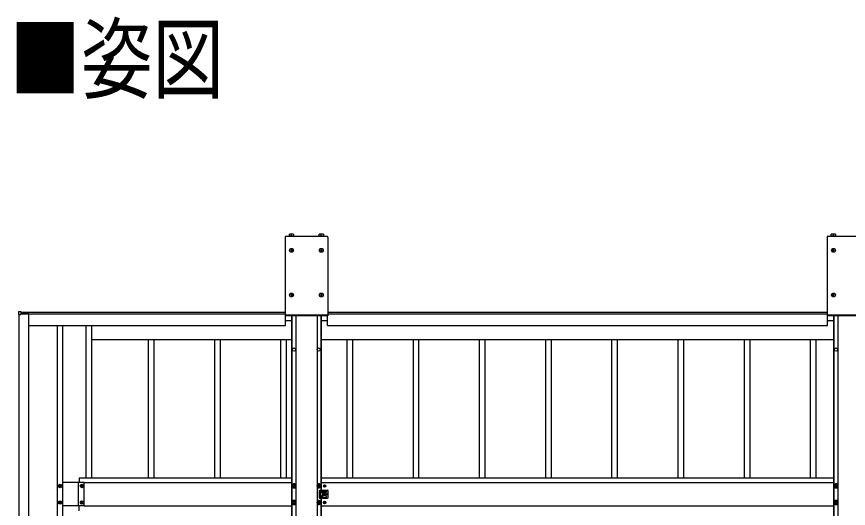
# Model space of a CAD drawing. Units: millimetres, scale not verified. Extents: x -16820 to 16820, y -11880 to 11880.
# Drawn here: x -13367 to -10855, y 2130 to 3616 of the extents above; entities that cross this region are included whole.
import ezdxf
from ezdxf.enums import TextEntityAlignment as Align

# ---------------------------------------------------------------- set-up
doc = ezdxf.new("R2010")
doc.units = ezdxf.units.MM
doc.header["$LTSCALE"] = 50
for name, color, linetype in [('0-2_USER1', 3, 'Continuous'), ('0-4_YKK_13', 4, 'Continuous'), ('0-5_YKK_A1', 4, 'Continuous')]:
    doc.layers.add(name, color=color, linetype=linetype)
doc.styles.add('ＭＳ ゴシック', font='')
doc.styles.get('ＭＳ ゴシック').set_extended_font_data('MS Gothic')

msp = doc.modelspace()

# ---------------------------------------------------------------- linework, layer by layer
at = {"layer": '0-4_YKK_13'}
for p, q in [((-12556.42, 2950), (-12556.42, 2712)), ((-12429.42, 2952), (-12554.42, 2952)), ((-12529.87, 2953.2), (-12543.97, 2953.2)), ((-12543.97, 2953.2), (-12543.97, 2952)), ((-12530.42, 2958.7), (-12543.42, 2958.7)), ((-12543.42, 2953.2), (-12543.42, 2958.7)), ((-12536.92, 2953.2), (-12536.92, 2958.14)), ((-12530.42, 2958.7), (-12530.42, 2953.2)), ((-12529.87, 2952), (-12529.87, 2953.2)), ((-12439.87, 2953.2), (-12453.97, 2953.2)), ((-12453.97, 2953.2), (-12453.97, 2952)), ((-12440.42, 2958.7), (-12453.42, 2958.7)), ((-12453.42, 2953.2), (-12453.42, 2958.7)), ((-12446.92, 2953.2), (-12446.92, 2958.14)), ((-12440.42, 2958.7), (-12440.42, 2953.2)), ((-12439.87, 2952), (-12439.87, 2953.2)), ((-12427.42, 2950), (-12427.42, 2712)), ((-10919.42, 2950), (-10919.42, 2712)), ((-10792.42, 2952), (-10917.42, 2952)), ((-10892.87, 2953.2), (-10906.97, 2953.2)), ((-10906.97, 2953.2), (-10906.97, 2952)), ((-10893.42, 2958.7), (-10906.42, 2958.7)), ((-10906.42, 2953.2), (-10906.42, 2958.7)), ((-10899.92, 2953.2), (-10899.92, 2958.14)), ((-10893.42, 2958.7), (-10893.42, 2953.2)), ((-10892.87, 2952), (-10892.87, 2953.2)), ((-12537.42, 2908.5), (-12537.42, 2907.5)), ((-12447.42, 2908.5), (-12447.42, 2907.5)), ((-10900.42, 2908.5), (-10900.42, 2907.5)), ((-12537.42, 2773.5), (-12537.42, 2772.5)), ((-12447.42, 2773.5), (-12447.42, 2772.5)), ((-10900.42, 2773.5), (-10900.42, 2772.5)), ((-13353.42, 2724.76), (-13360.95, 2724.3)), ((-13360.95, 2716.56), (-13355.24, 2716.56)), ((-13355.24, 2716.56), (-13354.92, 2716.56)), ((-13354.92, 2716.56), (-13354.92, 2717.76)), ((-13353.42, 2724.26), (-13353.42, 2724.76)), ((-13353.42, 2718.36), (-13353.42, 2724.26)), ((-12427.42, 2714.5), (-12556.42, 2714.5)), ((-10790.42, 2714.5), (-10919.42, 2714.5)), ((-12427.42, 2712), (-12556.42, 2712)), ((-10790.42, 2712), (-10919.42, 2712)), ((-13236.4, 2199.69), (-13236.4, 2200.65)), ((-13170.4, 2199.69), (-13170.4, 2200.65)), ((-12531.2, 2199.01), (-12531.92, 2199.01)), ((-12526.64, 2197.49), (-12525.92, 2197.49)), ((-12457.2, 2199.01), (-12457.92, 2199.01)), ((-12452.64, 2197.49), (-12451.92, 2197.49)), ((-12436.51, 2199.48), (-12436.51, 2200.3)), ((-10894.2, 2199.01), (-10894.92, 2199.01)), ((-10889.64, 2197.49), (-10888.92, 2197.49)), ((-12451.92, 2185.25), (-12438.88, 2185.25)), ((-12451.92, 2161.25), (-12451.92, 2185.25)), ((-12451.92, 2161.25), (-12438.88, 2161.25)), ((-12450.42, 2185.25), (-12450.42, 2161.25)), ((-12446.92, 2180.75), (-12446.92, 2179.75)), ((-12446.92, 2165.75), (-12446.92, 2166.75)), ((-12444.92, 2182.75), (-12432.92, 2182.75)), ((-12432.92, 2177.75), (-12444.92, 2177.75)), ((-12432.92, 2168.75), (-12444.92, 2168.75)), ((-12444.92, 2163.75), (-12432.92, 2163.75)), ((-12443.42, 2182.75), (-12443.42, 2185.25)), ((-12443.42, 2168.75), (-12443.42, 2177.75)), ((-12443.42, 2161.25), (-12443.42, 2163.75)), ((-12442.42, 2181.75), (-12442.42, 2178.75)), ((-12442.42, 2164.75), (-12442.42, 2167.75)), ((-12437.96, 2185.25), (-12427.92, 2185.25)), ((-12437.96, 2161.25), (-12427.92, 2161.25)), ((-12436.51, 2174.48), (-12436.51, 2175.3)), ((-12430.92, 2180.75), (-12430.92, 2179.75)), ((-12430.92, 2165.75), (-12430.92, 2166.75)), ((-12425.92, 2163.25), (-12425.92, 2183.25)), ((-13236.4, 2149.69), (-13236.4, 2150.65)), ((-13170.4, 2149.69), (-13170.4, 2150.65)), ((-12531.2, 2149.01), (-12531.92, 2149.01)), ((-12526.64, 2147.49), (-12525.92, 2147.49)), ((-12457.2, 2149.01), (-12457.92, 2149.01)), ((-12452.64, 2147.49), (-12451.92, 2147.49)), ((-12436.51, 2149.48), (-12436.51, 2150.3)), ((-10894.2, 2149.01), (-10894.92, 2149.01)), ((-10889.64, 2147.49), (-10888.92, 2147.49))]:
    msp.add_line(p, q, dxfattribs=at)
for points in [[(-12538.42, 2910.5), (-12539.42, 2910.5), (-12539.42, 2909.5), (-12538.42, 2909.5)], [(-12536.42, 2911.5), (-12536.42, 2912.5), (-12537.42, 2912.5), (-12537.42, 2911.5)], [(-12537.42, 2907.5), (-12536.42, 2907.5), (-12536.42, 2908.5)], [(-12535.42, 2909.5), (-12534.42, 2909.5), (-12534.42, 2910.5), (-12535.42, 2910.5)], [(-12448.42, 2910.5), (-12449.42, 2910.5), (-12449.42, 2909.5), (-12448.42, 2909.5)], [(-12446.42, 2911.5), (-12446.42, 2912.5), (-12447.42, 2912.5), (-12447.42, 2911.5)], [(-12447.42, 2907.5), (-12446.42, 2907.5), (-12446.42, 2908.5)], [(-12445.42, 2909.5), (-12444.42, 2909.5), (-12444.42, 2910.5), (-12445.42, 2910.5)], [(-10901.42, 2910.5), (-10902.42, 2910.5), (-10902.42, 2909.5), (-10901.42, 2909.5)], [(-10899.42, 2911.5), (-10899.42, 2912.5), (-10900.42, 2912.5), (-10900.42, 2911.5)], [(-10900.42, 2907.5), (-10899.42, 2907.5), (-10899.42, 2908.5)], [(-10898.42, 2909.5), (-10897.42, 2909.5), (-10897.42, 2910.5), (-10898.42, 2910.5)], [(-12538.42, 2775.5), (-12539.42, 2775.5), (-12539.42, 2774.5), (-12538.42, 2774.5)], [(-12536.42, 2776.5), (-12536.42, 2777.5), (-12537.42, 2777.5), (-12537.42, 2776.5)], [(-12537.42, 2772.5), (-12536.42, 2772.5), (-12536.42, 2773.5)], [(-12535.42, 2774.5), (-12534.42, 2774.5), (-12534.42, 2775.5), (-12535.42, 2775.5)], [(-12448.42, 2775.5), (-12449.42, 2775.5), (-12449.42, 2774.5), (-12448.42, 2774.5)], [(-12446.42, 2776.5), (-12446.42, 2777.5), (-12447.42, 2777.5), (-12447.42, 2776.5)], [(-12447.42, 2772.5), (-12446.42, 2772.5), (-12446.42, 2773.5)], [(-12445.42, 2774.5), (-12444.42, 2774.5), (-12444.42, 2775.5), (-12445.42, 2775.5)], [(-10901.42, 2775.5), (-10902.42, 2775.5), (-10902.42, 2774.5), (-10901.42, 2774.5)], [(-10899.42, 2776.5), (-10899.42, 2777.5), (-10900.42, 2777.5), (-10900.42, 2776.5)], [(-10900.42, 2772.5), (-10899.42, 2772.5), (-10899.42, 2773.5)], [(-10898.42, 2774.5), (-10897.42, 2774.5), (-10897.42, 2775.5), (-10898.42, 2775.5)], [(-13361.42, 2723.8), (-13361.42, 2716.56), (-13360.95, 2716.56)], [(-13354.62, 2718.06), (-13353.42, 2718.06), (-13353.42, 2718.36)], [(-13237.36, 2197.77), (-13238.32, 2197.77), (-13238.32, 2198.73), (-13237.36, 2198.73)], [(-13236.4, 2200.65), (-13235.44, 2200.65), (-13235.44, 2199.69)], [(-13235.44, 2196.81), (-13235.44, 2195.85), (-13236.4, 2195.85), (-13236.4, 2196.81)], [(-13234.48, 2198.73), (-13233.52, 2198.73), (-13233.52, 2197.77), (-13234.48, 2197.77)], [(-13171.36, 2197.77), (-13172.32, 2197.77), (-13172.32, 2198.73), (-13171.36, 2198.73)], [(-13170.4, 2200.65), (-13169.44, 2200.65), (-13169.44, 2199.69)], [(-13169.44, 2196.81), (-13169.44, 2195.85), (-13170.4, 2195.85), (-13170.4, 2196.81)], [(-13168.48, 2198.73), (-13167.52, 2198.73), (-13167.52, 2197.77), (-13168.48, 2197.77)], [(-12531.92, 2199.01), (-12531.92, 2197.49), (-12531.2, 2197.49)], [(-12528.16, 2200.53), (-12528.16, 2201.25), (-12529.68, 2201.25), (-12529.68, 2200.53)], [(-12529.68, 2195.97), (-12529.68, 2195.25), (-12528.16, 2195.25), (-12528.16, 2195.97)], [(-12525.92, 2197.49), (-12525.92, 2199.01), (-12526.64, 2199.01)], [(-12457.92, 2199.01), (-12457.92, 2197.49), (-12457.2, 2197.49)], [(-12454.16, 2200.53), (-12454.16, 2201.25), (-12455.68, 2201.25), (-12455.68, 2200.53)], [(-12455.68, 2195.97), (-12455.68, 2195.25), (-12454.16, 2195.25), (-12454.16, 2195.97)], [(-12451.92, 2197.49), (-12451.92, 2199.01), (-12452.64, 2199.01)], [(-12438.15, 2198.66), (-12438.97, 2198.66), (-12438.97, 2197.84), (-12438.15, 2197.84)], [(-12436.51, 2200.3), (-12437.33, 2200.3), (-12437.33, 2199.48)], [(-12437.33, 2197.02), (-12437.33, 2196.2), (-12436.51, 2196.2), (-12436.51, 2197.02)], [(-12435.69, 2197.84), (-12434.87, 2197.84), (-12434.87, 2198.66), (-12435.69, 2198.66)], [(-10894.92, 2199.01), (-10894.92, 2197.49), (-10894.2, 2197.49)], [(-10891.16, 2200.53), (-10891.16, 2201.25), (-10892.68, 2201.25), (-10892.68, 2200.53)], [(-10892.68, 2195.97), (-10892.68, 2195.25), (-10891.16, 2195.25), (-10891.16, 2195.97)], [(-10888.92, 2197.49), (-10888.92, 2199.01), (-10889.64, 2199.01)], [(-12438.15, 2173.66), (-12438.97, 2173.66), (-12438.97, 2172.84), (-12438.15, 2172.84)], [(-12436.51, 2175.3), (-12437.33, 2175.3), (-12437.33, 2174.48)], [(-12437.33, 2172.02), (-12437.33, 2171.2), (-12436.51, 2171.2), (-12436.51, 2172.02)], [(-12435.69, 2172.84), (-12434.87, 2172.84), (-12434.87, 2173.66), (-12435.69, 2173.66)], [(-13237.36, 2147.77), (-13238.32, 2147.77), (-13238.32, 2148.73), (-13237.36, 2148.73)], [(-13236.4, 2150.65), (-13235.44, 2150.65), (-13235.44, 2149.69)], [(-13235.44, 2146.81), (-13235.44, 2145.85), (-13236.4, 2145.85), (-13236.4, 2146.81)], [(-13234.48, 2148.73), (-13233.52, 2148.73), (-13233.52, 2147.77), (-13234.48, 2147.77)], [(-13171.36, 2147.77), (-13172.32, 2147.77), (-13172.32, 2148.73), (-13171.36, 2148.73)], [(-13170.4, 2150.65), (-13169.44, 2150.65), (-13169.44, 2149.69)], [(-13169.44, 2146.81), (-13169.44, 2145.85), (-13170.4, 2145.85), (-13170.4, 2146.81)], [(-13168.48, 2148.73), (-13167.52, 2148.73), (-13167.52, 2147.77), (-13168.48, 2147.77)], [(-12531.92, 2149.01), (-12531.92, 2147.49), (-12531.2, 2147.49)], [(-12528.16, 2150.53), (-12528.16, 2151.25), (-12529.68, 2151.25), (-12529.68, 2150.53)], [(-12529.68, 2145.97), (-12529.68, 2145.25), (-12528.16, 2145.25), (-12528.16, 2145.97)], [(-12525.92, 2147.49), (-12525.92, 2149.01), (-12526.64, 2149.01)], [(-12457.92, 2149.01), (-12457.92, 2147.49), (-12457.2, 2147.49)], [(-12454.16, 2150.53), (-12454.16, 2151.25), (-12455.68, 2151.25), (-12455.68, 2150.53)], [(-12455.68, 2145.97), (-12455.68, 2145.25), (-12454.16, 2145.25), (-12454.16, 2145.97)], [(-12451.92, 2147.49), (-12451.92, 2149.01), (-12452.64, 2149.01)], [(-12438.15, 2148.66), (-12438.97, 2148.66), (-12438.97, 2147.84), (-12438.15, 2147.84)], [(-12436.51, 2150.3), (-12437.33, 2150.3), (-12437.33, 2149.48)], [(-12437.33, 2147.02), (-12437.33, 2146.2), (-12436.51, 2146.2), (-12436.51, 2147.02)], [(-12435.69, 2147.84), (-12434.87, 2147.84), (-12434.87, 2148.66), (-12435.69, 2148.66)], [(-10894.92, 2149.01), (-10894.92, 2147.49), (-10894.2, 2147.49)], [(-10891.16, 2150.53), (-10891.16, 2151.25), (-10892.68, 2151.25), (-10892.68, 2150.53)], [(-10892.68, 2145.97), (-10892.68, 2145.25), (-10891.16, 2145.25), (-10891.16, 2145.97)], [(-10888.92, 2147.49), (-10888.92, 2149.01), (-10889.64, 2149.01)]]:
    msp.add_lwpolyline(points, dxfattribs=at)
for points in [[(-12528.92, 2204.02), (-12533.92, 2201.14), (-12533.92, 2195.36), (-12528.92, 2192.48), (-12523.92, 2195.36), (-12523.92, 2201.14)], [(-12454.92, 2204.02), (-12459.92, 2201.14), (-12459.92, 2195.36), (-12454.92, 2192.48), (-12449.92, 2195.36), (-12449.92, 2201.14)], [(-10891.92, 2204.02), (-10896.92, 2201.14), (-10896.92, 2195.36), (-10891.92, 2192.48), (-10886.92, 2195.36), (-10886.92, 2201.14)], [(-12528.92, 2154.02), (-12533.92, 2151.14), (-12533.92, 2145.36), (-12528.92, 2142.48), (-12523.92, 2145.36), (-12523.92, 2151.14)], [(-12454.92, 2154.02), (-12459.92, 2151.14), (-12459.92, 2145.36), (-12454.92, 2142.48), (-12449.92, 2145.36), (-12449.92, 2151.14)], [(-10891.92, 2154.02), (-10896.92, 2151.14), (-10896.92, 2145.36), (-10891.92, 2142.48), (-10886.92, 2145.36), (-10886.92, 2151.14)]]:
    msp.add_lwpolyline(points, close=True, dxfattribs=at)
for centre, radius in [((-12536.92, 2910), 5.9), ((-12446.92, 2910), 5.9), ((-10899.92, 2910), 5.9), ((-12536.92, 2775), 5.9), ((-12446.92, 2775), 5.9), ((-10899.92, 2775), 5.9), ((-13235.92, 2198.25), 5.3), ((-13169.92, 2198.25), 5.3), ((-12528.92, 2198.25), 5), ((-12454.92, 2198.25), 5), ((-12436.92, 2198.25), 3.75), ((-10891.92, 2198.25), 5), ((-12436.92, 2173.25), 3.75), ((-12429.92, 2173.25), 1.65), ((-13235.92, 2148.25), 5.3), ((-13169.92, 2148.25), 5.3), ((-12528.92, 2148.25), 5), ((-12454.92, 2148.25), 5), ((-12436.92, 2148.25), 3.75), ((-10891.92, 2148.25), 5)]:
    msp.add_circle(centre, radius, dxfattribs=at)
for centre, radius, start, end in [((-12554.42, 2950), 2, 90, 180), ((-12540.17, 2949.04), 9.66, 70.34714, 109.65286), ((-12533.67, 2949.04), 9.66, 70.34714, 109.65286), ((-12450.17, 2949.04), 9.66, 70.34714, 109.65286), ((-12443.67, 2949.04), 9.66, 70.34714, 109.65286), ((-12429.42, 2950), 2, 0, 90), ((-10917.42, 2950), 2, 90, 180), ((-10903.17, 2949.04), 9.66, 70.34714, 109.65286), ((-10896.67, 2949.04), 9.66, 70.34714, 109.65286), ((-12538.42, 2911.5), 1, 270, 0), ((-12538.42, 2908.5), 1, 0, 90), ((-12535.42, 2911.5), 1, 180, 270), ((-12535.42, 2908.5), 1, 90, 180), ((-12448.42, 2911.5), 1, 270, 0), ((-12448.42, 2908.5), 1, 0, 90), ((-12445.42, 2911.5), 1, 180, 270), ((-12445.42, 2908.5), 1, 90, 180), ((-10901.42, 2911.5), 1, 270, 0), ((-10901.42, 2908.5), 1, 0, 90), ((-10898.42, 2911.5), 1, 180, 270), ((-10898.42, 2908.5), 1, 90, 180), ((-12538.42, 2776.5), 1, 270, 0), ((-12538.42, 2773.5), 1, 0, 90), ((-12535.42, 2776.5), 1, 180, 270), ((-12535.42, 2773.5), 1, 90, 180), ((-12448.42, 2776.5), 1, 270, 0), ((-12448.42, 2773.5), 1, 0, 90), ((-12445.42, 2776.5), 1, 180, 270), ((-12445.42, 2773.5), 1, 90, 180), ((-10901.42, 2776.5), 1, 270, 0), ((-10901.42, 2773.5), 1, 0, 90), ((-10898.42, 2776.5), 1, 180, 270), ((-10898.42, 2773.5), 1, 90, 180), ((-13360.92, 2723.8), 0.5, 93.5, 180), ((-13354.62, 2717.76), 0.3, 90, 180), ((-13237.36, 2199.69), 0.96, 270, 0), ((-13237.36, 2196.81), 0.96, 0, 90), ((-13234.48, 2199.69), 0.96, 180, 270), ((-13234.48, 2196.81), 0.96, 90, 180), ((-13171.36, 2199.69), 0.96, 270, 0), ((-13171.36, 2196.81), 0.96, 0, 90), ((-13168.48, 2199.69), 0.96, 180, 270), ((-13168.48, 2196.81), 0.96, 90, 180), ((-12528.92, 2198.25), 6.25, 36.8699, 323.1301), ((-12528.92, 2198.25), 5.58, 153.74848, 206.25152), ((-12528.92, 2198.25), 5.58, 93.74848, 146.25152), ((-12528.92, 2198.25), 5.58, 213.74848, 266.25152), ((-12531.2, 2200.53), 1.52, 270, 0), ((-12531.2, 2195.97), 1.52, 0, 90), ((-12528.92, 2198.25), 5.58, 33.74848, 86.25152), ((-12528.92, 2198.25), 5.58, 273.74848, 326.25152), ((-12526.64, 2200.53), 1.52, 180, 270), ((-12526.64, 2195.97), 1.52, 90, 180), ((-12454.92, 2198.25), 6.25, 216.8699, 143.1301), ((-12454.92, 2198.25), 5.58, 93.74848, 146.25152), ((-12454.92, 2198.25), 5.58, 213.74848, 266.25152), ((-12457.2, 2200.53), 1.52, 270, 0), ((-12457.2, 2195.97), 1.52, 0, 90), ((-12454.92, 2198.25), 5.58, 33.74848, 86.25152), ((-12454.92, 2198.25), 5.58, 273.74848, 326.25152), ((-12452.64, 2200.53), 1.52, 180, 270), ((-12452.64, 2195.97), 1.52, 90, 180), ((-12454.92, 2198.25), 5.58, 333.74848, 26.25152), ((-12438.15, 2199.48), 0.82, 270, 0), ((-12438.15, 2197.02), 0.82, 0, 90), ((-12435.69, 2199.48), 0.82, 180, 270), ((-12435.69, 2197.02), 0.82, 90, 180), ((-10891.92, 2198.25), 6.25, 36.8699, 323.1301), ((-10891.92, 2198.25), 5.58, 153.74848, 206.25152), ((-10891.92, 2198.25), 5.58, 93.74848, 146.25152), ((-10891.92, 2198.25), 5.58, 213.74848, 266.25152), ((-10894.2, 2200.53), 1.52, 270, 0), ((-10894.2, 2195.97), 1.52, 0, 90), ((-10891.92, 2198.25), 5.58, 33.74848, 86.25152), ((-10891.92, 2198.25), 5.58, 273.74848, 326.25152), ((-10889.64, 2200.53), 1.52, 180, 270), ((-10889.64, 2195.97), 1.52, 90, 180), ((-12444.92, 2180.75), 2, 90, 180), ((-12444.92, 2179.75), 2, 180, 270), ((-12444.92, 2166.75), 2, 90, 180), ((-12444.92, 2165.75), 2, 180, 270), ((-12443.42, 2181.75), 1, 0, 90), ((-12443.42, 2178.75), 1, 270, 0), ((-12443.42, 2167.75), 1, 0, 90), ((-12443.42, 2164.75), 1, 270, 0), ((-12438.42, 2185.45), 0.5, 203.57818, 336.42182), ((-12438.42, 2161.05), 0.5, 23.57818, 156.42182), ((-12438.15, 2174.48), 0.82, 270, 0), ((-12438.15, 2172.02), 0.82, 0, 90), ((-12435.69, 2174.48), 0.82, 180, 270), ((-12435.69, 2172.02), 0.82, 90, 180), ((-12432.92, 2180.75), 2, 0, 90), ((-12432.92, 2179.75), 2, 270, 0), ((-12432.92, 2166.75), 2, 0, 90), ((-12432.92, 2165.75), 2, 270, 0), ((-12427.92, 2183.25), 2, 0, 90), ((-12427.92, 2163.25), 2, 270, 0), ((-13237.36, 2149.69), 0.96, 270, 0), ((-13237.36, 2146.81), 0.96, 0, 90), ((-13234.48, 2149.69), 0.96, 180, 270), ((-13234.48, 2146.81), 0.96, 90, 180), ((-13171.36, 2149.69), 0.96, 270, 0), ((-13171.36, 2146.81), 0.96, 0, 90), ((-13168.48, 2149.69), 0.96, 180, 270), ((-13168.48, 2146.81), 0.96, 90, 180), ((-12528.92, 2148.25), 6.25, 36.8699, 323.1301), ((-12528.92, 2148.25), 5.58, 153.74848, 206.25152), ((-12528.92, 2148.25), 5.58, 93.74848, 146.25152), ((-12528.92, 2148.25), 5.58, 213.74848, 266.25152), ((-12531.2, 2150.53), 1.52, 270, 0), ((-12531.2, 2145.97), 1.52, 0, 90), ((-12528.92, 2148.25), 5.58, 33.74848, 86.25152), ((-12528.92, 2148.25), 5.58, 273.74848, 326.25152), ((-12526.64, 2150.53), 1.52, 180, 270), ((-12526.64, 2145.97), 1.52, 90, 180), ((-12454.92, 2148.25), 6.25, 216.8699, 143.1301), ((-12454.92, 2148.25), 5.58, 93.74848, 146.25152), ((-12454.92, 2148.25), 5.58, 213.74848, 266.25152), ((-12457.2, 2150.53), 1.52, 270, 0), ((-12457.2, 2145.97), 1.52, 0, 90), ((-12454.92, 2148.25), 5.58, 33.74848, 86.25152), ((-12454.92, 2148.25), 5.58, 273.74848, 326.25152), ((-12452.64, 2150.53), 1.52, 180, 270), ((-12452.64, 2145.97), 1.52, 90, 180), ((-12454.92, 2148.25), 5.58, 333.74848, 26.25152), ((-12438.15, 2149.48), 0.82, 270, 0), ((-12438.15, 2147.02), 0.82, 0, 90), ((-12435.69, 2149.48), 0.82, 180, 270), ((-12435.69, 2147.02), 0.82, 90, 180), ((-10891.92, 2148.25), 6.25, 36.8699, 323.1301), ((-10891.92, 2148.25), 5.58, 153.74848, 206.25152), ((-10891.92, 2148.25), 5.58, 93.74848, 146.25152), ((-10891.92, 2148.25), 5.58, 213.74848, 266.25152), ((-10894.2, 2150.53), 1.52, 270, 0), ((-10894.2, 2145.97), 1.52, 0, 90), ((-10891.92, 2148.25), 5.58, 33.74848, 86.25152), ((-10891.92, 2148.25), 5.58, 273.74848, 326.25152), ((-10889.64, 2150.53), 1.52, 180, 270), ((-10889.64, 2145.97), 1.52, 90, 180)]:
    msp.add_arc(centre, radius, start, end, dxfattribs=at)
at = {"layer": '0-5_YKK_A1'}
for p, q in [((-13359.92, -1878.31), (-13359.92, 2716.56)), ((-13329.92, 2717.75), (-13354.92, 2717.75)), ((-13354.42, 2717.75), (-13354.42, 2718.06)), ((-13353.42, 2723.25), (-12556.42, 2723.25)), ((-13353.42, 2718.25), (-12556.42, 2718.25)), ((-13351.42, 2718.23), (-12556.42, 2718.23)), ((-13351.42, 2718.23), (-13351.42, 2717.75)), ((-13329.92, -1879.5), (-13329.92, 2717.75)), ((-12427.42, 2723.25), (-10919.42, 2723.25)), ((-12427.42, 2718.25), (-10919.42, 2718.25)), ((-12427.42, 2718.23), (-10919.42, 2718.23)), ((-12555.42, 2683.25), (-12555.42, 2712)), ((-12555.42, 2698.26), (-12536.92, 2698.26)), ((-12536.92, 2712), (-12536.92, -1478.02)), ((-12535.72, 2712), (-12535.72, -1478.02)), ((-12523.92, 2712), (-12523.92, -252.89)), ((-12459.92, 2712), (-12459.92, -252.89)), ((-12448.12, 2712), (-12448.12, 2185.25)), ((-12446.92, 2712), (-12446.92, 2185.25)), ((-12446.92, 2698.26), (-12428.42, 2698.26)), ((-12428.42, 2683.25), (-12428.42, 2712)), ((-10918.42, 2683.25), (-10918.42, 2712)), ((-10918.42, 2698.26), (-10899.92, 2698.26)), ((-10899.92, 2712), (-10899.92, -1478.02)), ((-10898.72, 2712), (-10898.72, -1478.02)), ((-10886.92, 2712), (-10886.92, -252.89)), ((-13329.92, 2683.25), (-12555.42, 2683.25)), ((-13244.92, 2683.25), (-13244.92, -1845)), ((-13228.92, 2683.25), (-13228.92, -1845)), ((-13157.92, 2683.25), (-13157.92, 2223.25)), ((-13140.92, 2683.25), (-13140.92, 2223.25)), ((-12428.42, 2683.25), (-10918.42, 2683.25)), ((-13140.92, 2640.26), (-12968.92, 2640.26)), ((-12968.92, 2223.25), (-12968.92, 2640.26)), ((-12968.92, 2640.26), (-12768.92, 2640.26)), ((-12951.92, 2223.25), (-12951.92, 2640.26)), ((-12768.92, 2223.25), (-12768.92, 2640.26)), ((-12768.92, 2640.26), (-12568.92, 2640.26)), ((-12751.92, 2223.25), (-12751.92, 2640.26)), ((-12568.92, 2223.25), (-12568.92, 2640.26)), ((-12568.92, 2640.26), (-12536.92, 2640.26)), ((-12551.92, 2223.25), (-12551.92, 2640.26)), ((-12446.92, 2640.26), (-12368.92, 2640.26)), ((-12368.92, 2223.25), (-12368.92, 2640.26)), ((-12368.92, 2640.26), (-12168.92, 2640.26)), ((-12351.92, 2223.25), (-12351.92, 2640.26)), ((-12168.92, 2223.25), (-12168.92, 2640.26)), ((-12168.92, 2640.26), (-11968.92, 2640.26)), ((-12151.92, 2223.25), (-12151.92, 2640.26)), ((-11968.92, 2223.25), (-11968.92, 2640.26)), ((-11968.92, 2640.26), (-11768.92, 2640.26)), ((-11951.92, 2223.25), (-11951.92, 2640.26)), ((-11768.92, 2223.25), (-11768.92, 2640.26)), ((-11768.92, 2640.26), (-11568.92, 2640.26)), ((-11751.92, 2223.25), (-11751.92, 2640.26)), ((-11568.92, 2223.25), (-11568.92, 2640.26)), ((-11568.92, 2640.26), (-11368.92, 2640.26)), ((-11551.92, 2223.25), (-11551.92, 2640.26)), ((-11368.92, 2223.25), (-11368.92, 2640.26)), ((-11368.92, 2640.26), (-11168.92, 2640.26)), ((-11351.92, 2223.25), (-11351.92, 2640.26)), ((-11168.92, 2223.25), (-11168.92, 2640.26)), ((-11168.92, 2640.26), (-10968.92, 2640.26)), ((-11151.92, 2223.25), (-11151.92, 2640.26)), ((-10968.92, 2223.25), (-10968.92, 2640.26)), ((-10968.92, 2640.26), (-10899.92, 2640.26)), ((-10951.92, 2223.25), (-10951.92, 2640.26)), ((-13177.92, 2223.25), (-13177.92, 2208.75)), ((-13177.92, 2223.25), (-12536.92, 2223.25)), ((-12446.92, 2223.25), (-10899.92, 2223.25)), ((-13162.92, 2208.75), (-13228.92, 2208.75)), ((-13162.92, 2208.75), (-13228.92, 2208.75)), ((-13180.42, 2137.75), (-13180.42, 2208.75)), ((-13162.92, 2137.75), (-13162.92, 2208.75)), ((-13162.92, 2137.75), (-13162.92, 2208.75)), ((-13162.92, 2208.25), (-12536.92, 2208.25)), ((-12446.92, 2208.25), (-10899.92, 2208.25)), ((-12448.12, 2161.25), (-12448.12, 431.12)), ((-12446.92, 2161.25), (-12446.92, 431.12)), ((-13162.92, 2137.75), (-13228.92, 2137.75)), ((-13162.92, 2137.75), (-13228.92, 2137.75)), ((-13177.92, 2123.25), (-13177.92, 2137.75)), ((-13162.92, 2138.25), (-12536.92, 2138.25)), ((-12446.92, 2138.25), (-10899.92, 2138.25))]:
    msp.add_line(p, q, dxfattribs=at)
for centre in [(-12528.92, 2610.26), (-12454.92, 2610.26), (-10891.92, 2610.26)]:
    msp.add_circle(centre, 5, dxfattribs=at)

# ---------------------------------------------------------------- texts
at = {"layer": '0-2_USER1', "style": 'ＭＳ ゴシック', "width": 0.8}
msp.add_text('■姿図', height=197.9, dxfattribs=at).set_placement((-13388.8, 3330), align=Align.BOTTOM_LEFT)

doc.saveas('drawing.dxf')
